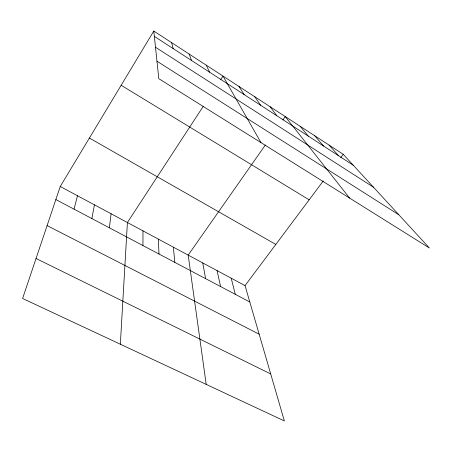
<?xml version="1.0" encoding="UTF-8"?>
<svg xmlns="http://www.w3.org/2000/svg" width="452" height="452" viewBox="0 0 452 452"><rect width="100%" height="100%" fill="white"/><g stroke="black" fill="none" stroke-linecap="round" stroke-linejoin="round"><path stroke-width="0.68" d="M142.939 245.543L142.99 230.876M120.345 344.215L127.407 222.514L203.293 106.271M109.39 227.825L111.068 213.751M91.886 218.576L94.434 204.835M74.043 209.152L77.495 195.75M60.246 186.501L22.6 298.489L284.364 420.953L245.046 285.607L60.246 186.501L153.787 31.047L343.215 154.285L429.4 248.018L158.805 78.671L153.787 31.047M220.74 79.541L223 76.077L260.973 142.612M265.392 144.951L188.185 255.114L206.197 384.381M282.901 119.966L285.268 116.588L349.599 198.078M245.046 285.607L323.265 180.975M340.74 157.595L343.215 154.285M36.047 258.493L270.708 373.94M47.098 225.604L259.16 334.197M55.862 199.547L249.803 301.987M89.406 138.041L275.827 244.43M121.159 85.27L309.162 199.84M156.968 61.218L398.856 214.802M155.494 47.245L373.544 187.275M154.352 36.403L353.362 165.325M329.107 145.109L338.627 155.776M314.756 135.769L323.615 146.052M300.145 126.266L308.326 136.148M270.126 106.734L276.861 115.763M254.708 96.705L260.674 105.282M239.001 86.485L244.17 94.592M206.202 65.15L209.66 72.23M189.072 54.003L191.603 60.534M171.602 42.641L173.172 48.596M231.175 278.166L235.317 294.337M217.079 270.607L220.582 286.551M202.75 262.923L205.592 278.635M173.37 247.171L174.817 262.38M158.307 239.091L159.019 254.035"/></g></svg>
